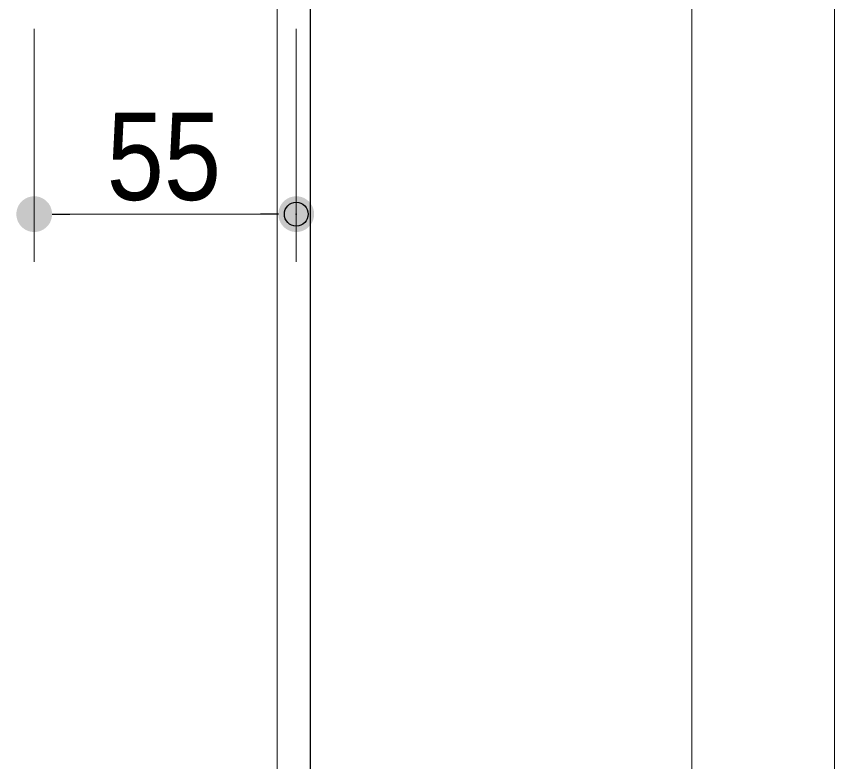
# Model space of a CAD drawing. Units: millimetres, scale not verified. Extents: x -3031 to 3031, y -1522 to 1522.
# Drawn here: x -984.5 to -812.7, y 635.2 to 791.6 of the extents above; entities that cross this region are included whole.
import ezdxf
from ezdxf.enums import TextEntityAlignment as Align

# ---------------------------------------------------------------- set-up
doc = ezdxf.new("R2010")
doc.units = ezdxf.units.MM
doc.header["$LTSCALE"] = 10
doc.header["$PDMODE"] = 32
doc.header["$PDSIZE"] = 5
for name, color, linetype, lineweight in [('0-1_3一般', 7, 'Continuous', 15), ('0-3_2寸法-1', 7, 'Continuous', 15), ('0-4_0', 7, 'Continuous', 25)]:
    doc.layers.add(name, color=color, linetype=linetype, lineweight=lineweight)
doc.layers.add('0-5_Defpoints', color=7, linetype='Continuous')
doc.styles.add('ＭＳ Ｐゴシック', font='')
doc.styles.get('ＭＳ Ｐゴシック').set_extended_font_data('MS PGothic')

# ---------------------------------------------------------------- blocks, each defined once
blk = doc.blocks.new('グループ-17')
at = {"layer": '0-1_3一般', "lineweight": 30}
blk.add_line((-289.5, -8770.6), (-289.5, 11229.4), dxfattribs=at)
at = {"layer": '0-1_3一般'}
blk.add_line((-359.5, -5620.6), (-359.5, 7954.4), dxfattribs=at)
blk = doc.blocks.new('_Dot')
at = {"layer": '0-4_0'}
blk.add_line((-5, 0), (-10, 0), dxfattribs=at)
for points in [[(0, 0), (-2.13, 4.52), (-1.55, 4.76)], [(0, 0), (-1.55, 4.76), (-0.94, 4.91)], [(0, 0), (-0.94, 4.91), (-0.31, 4.99)], [(0, 0), (-0.31, 4.99), (0.31, 4.99)], [(0, 0), (0.31, 4.99), (0.94, 4.91)], [(0, 0), (0.94, 4.91), (1.55, 4.76)], [(0, 0), (1.55, 4.76), (2.13, 4.52)], [(0, 0), (-4.65, 1.84), (-4.38, 2.41)], [(0, 0), (-4.38, 2.41), (-4.05, 2.94)], [(0, 0), (-4.05, 2.94), (-3.64, 3.42)], [(0, 0), (-3.64, 3.42), (-3.19, 3.85)], [(0, 0), (-3.19, 3.85), (-2.68, 4.22)], [(0, 0), (-2.68, 4.22), (-2.13, 4.52)], [(0, 0), (2.13, 4.52), (2.68, 4.22)], [(0, 0), (2.68, 4.22), (3.19, 3.85)], [(0, 0), (3.19, 3.85), (3.64, 3.42)], [(0, 0), (3.64, 3.42), (4.05, 2.94)], [(0, 0), (4.05, 2.94), (4.38, 2.41)], [(0, 0), (4.38, 2.41), (4.65, 1.84)], [(0, 0), (-5, 0), (-4.96, 0.63)], [(0, 0), (-4.96, -0.63), (-5, 0)], [(0, 0), (-4.96, 0.63), (-4.84, 1.24)], [(0, 0), (-4.84, -1.24), (-4.96, -0.63)], [(0, 0), (-4.84, 1.24), (-4.65, 1.84)], [(0, 0), (-4.65, -1.84), (-4.84, -1.24)], [(0, 0), (-4.38, -2.41), (-4.65, -1.84)], [(0, 0), (-4.05, -2.94), (-4.38, -2.41)], [(0, 0), (-3.64, -3.42), (-4.05, -2.94)], [(0, 0), (-3.19, -3.85), (-3.64, -3.42)], [(0, 0), (-2.68, -4.22), (-3.19, -3.85)], [(0, 0), (-2.13, -4.52), (-2.68, -4.22)], [(0, 0), (-1.55, -4.76), (-2.13, -4.52)], [(0, 0), (-0.94, -4.91), (-1.55, -4.76)], [(0, 0), (-0.31, -4.99), (-0.94, -4.91)], [(0, 0), (0.31, -4.99), (-0.31, -4.99)], [(0, 0), (4.65, 1.84), (4.84, 1.24)], [(0, 0), (4.84, 1.24), (4.96, 0.63)], [(0, 0), (4.96, 0.63), (5, 0)], [(0, 0), (0.94, -4.91), (0.31, -4.99)], [(0, 0), (1.55, -4.76), (0.94, -4.91)], [(0, 0), (2.13, -4.52), (1.55, -4.76)], [(0, 0), (2.68, -4.22), (2.13, -4.52)], [(0, 0), (3.19, -3.85), (2.68, -4.22)], [(0, 0), (3.64, -3.42), (3.19, -3.85)], [(0, 0), (4.05, -2.94), (3.64, -3.42)], [(0, 0), (4.38, -2.41), (4.05, -2.94)], [(0, 0), (4.65, -1.84), (4.38, -2.41)], [(0, 0), (4.84, -1.24), (4.65, -1.84)], [(0, 0), (4.96, -0.63), (4.84, -1.24)], [(0, 0), (5, 0), (4.96, -0.63)]]:
    blk.add_solid(points, dxfattribs=at)

msp = doc.modelspace()

# ---------------------------------------------------------------- linework, layer by layer
at = {"layer": '0-3_2寸法-1'}
for p, q in [((-812.7, 1060.44), (-812.7, -869.55)), ((-842.7, -574.55), (-842.7, 810.44)), ((-980.7, 788.94), (-980.7, 740.06)), ((-925.7, 788.94), (-925.7, 740.06)), ((-973.19, 750.06), (-933.2, 750.06))]:
    msp.add_line(p, q, dxfattribs=at)
at = {"layer": '0-5_Defpoints'}
msp.add_point((-925.7, 750.06), dxfattribs=at)

# ---------------------------------------------------------------- block references
at = {"layer": '0-1_3一般', "xscale": 0.1, "yscale": 0.1}
msp.add_blockref('グループ-17', (-893.75, 0), dxfattribs=at)
at = {"layer": '0-3_2寸法-1', "xscale": 0.7503418, "yscale": 0.7503418, "rotation": 180}
msp.add_blockref('_Dot', (-980.7, 750.06), dxfattribs=at)
at = {"layer": '0-3_2寸法-1', "xscale": 0.7503418, "yscale": 0.7503418}
msp.add_blockref('_Dot', (-925.7, 750.06), dxfattribs=at)

# ---------------------------------------------------------------- texts
at = {"layer": '0-3_2寸法-1', "style": 'ＭＳ Ｐゴシック', "width": 0.9}
msp.add_text('55', height=18.33, dxfattribs=at).set_placement((-965.49, 747.53), align=Align.BOTTOM_LEFT)

doc.saveas('drawing.dxf')
